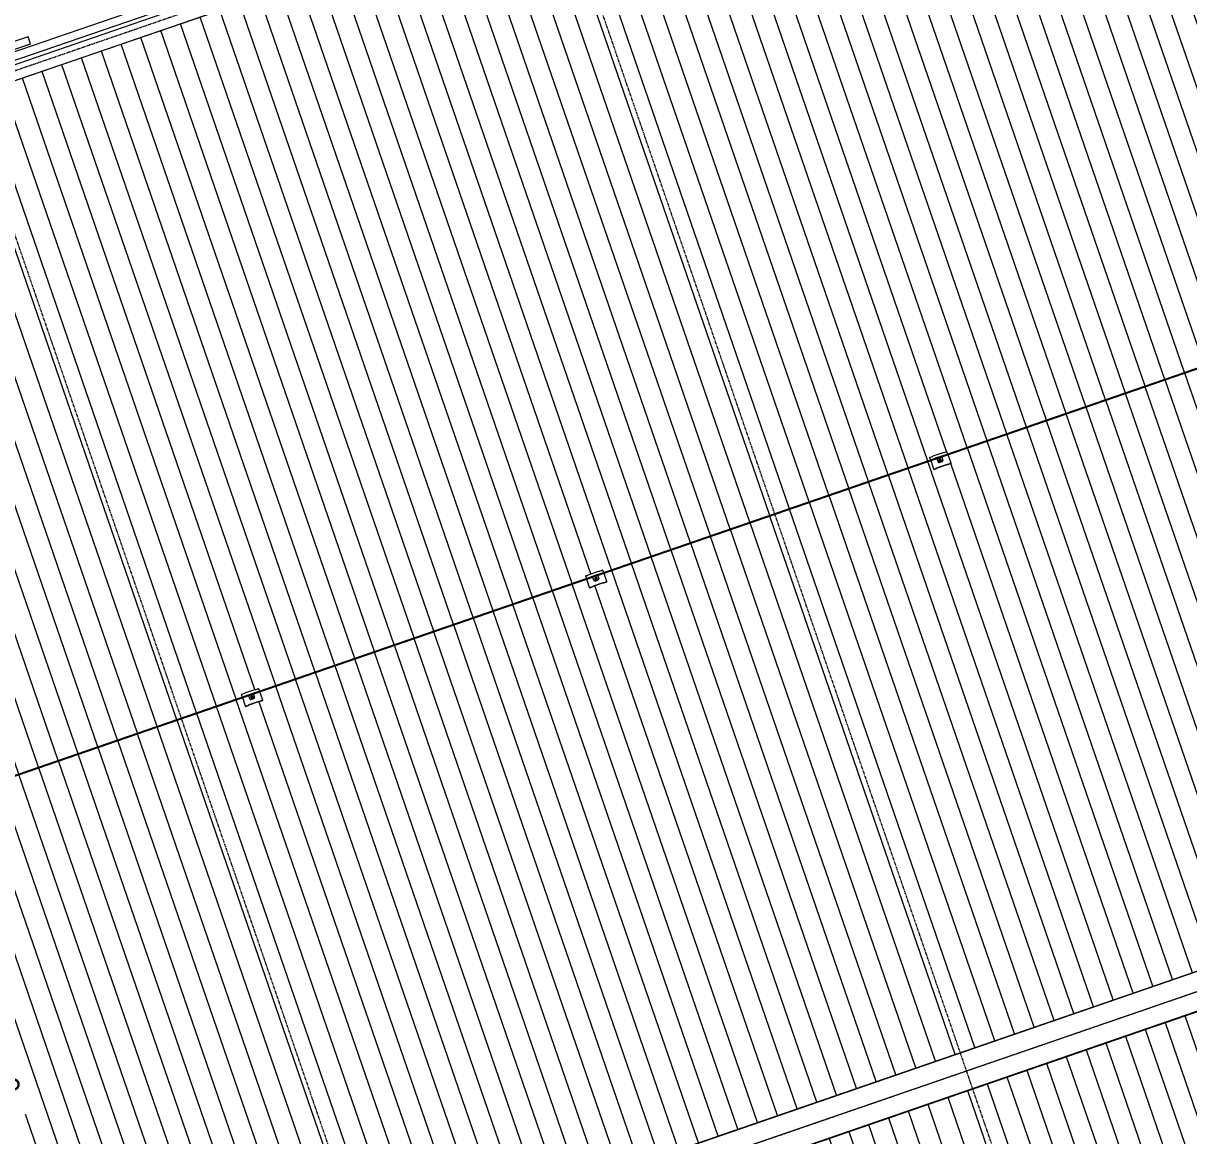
# Model space of a CAD drawing. Header units: millimetres. Extents: x -2478825 to -2336182, y 3945451 to 4053958.
# Drawn here: x -2409869 to -2391300, y 3995308 to 4013030 of the extents above; entities that cross this region are included whole.
import ezdxf

# ---------------------------------------------------------------- set-up
doc = ezdxf.new("R2010")
doc.units = ezdxf.units.MM
doc.linetypes.add('Grid Line', pattern=[21, 12, -3, 3, -3])
for name, color, linetype, lineweight in [('A-GENM', 13, 'Continuous', 5), ('A-ROOF', 132, 'Continuous', 5), ('A-ROOF-OTLN', 132, 'Continuous', 5), ('A-ROOF-PATT', 132, 'Continuous', 5), ('F-FIRE', 13, 'Continuous', 5), ('G-ANNO-DIMS', 111, 'Continuous', 5), ('Q-SPCQ', 91, 'Continuous', 5), ('S-GRID', 1, 'Continuous', 5)]:
    doc.layers.add(name, color=color, linetype=linetype, lineweight=lineweight)
doc.styles.add('Arial', font='arial.ttf', dxfattribs={"height": 500})

# ---------------------------------------------------------------- blocks, each defined once
blk = doc.blocks.new('Hydrant_double4 - Hydrant_double-1019364-ROOF - Part A')
at = {"layer": 'F-FIRE'}
for p, q in [((-2397509, 3973380), (-2398171, 3973152)), ((-2398132, 3973039), (-2397470, 3973267)), ((-2397470, 3973267), (-2397509, 3973380)), ((-2398171, 3973152), (-2398132, 3973039))]:
    blk.add_line(p, q, dxfattribs=at)
for start, end in [(99.2863, 118.7145), (279.2863, 298.7145)]:
    blk.add_arc((-2397820, 3973209), 60, start, end, dxfattribs=at)
blk = doc.blocks.new('Static Line_Sayfa_Metal Deck_Pan Mount - Up to 15 _ pitch - Max 2 Users-1845519-ROOF - Part A')
at = {"layer": 'Q-SPCQ'}
for p, q in [((-2356890, 4019336), (-2444629, 3989124)), ((-2444627, 3989116), (-2356888, 4019328)), ((-2395428, 4006113), (-2395420, 4006116)), ((-2395428, 4006113), (-2395425, 4006103)), ((-2395425, 4006103), (-2395413, 4006069)), ((-2395419, 4006116), (-2395383, 4006128)), ((-2395382, 4006129), (-2395372, 4006137)), ((-2395371, 4006137), (-2395214, 4006191)), ((-2395339, 4006099), (-2395343, 4006096)), ((-2395341, 4006092), (-2395343, 4006096)), ((-2395340, 4006086), (-2395341, 4006092)), ((-2395340, 4006086), (-2395335, 4006087)), ((-2395217, 4006141), (-2395337, 4006100)), ((-2395333, 4006087), (-2395213, 4006129)), ((-2395311, 4006096), (-2395311, 4006094)), ((-2395309, 4006090), (-2395310, 4006094)), ((-2395310, 4006094), (-2395310, 4006094)), ((-2395293, 4006043), (-2395309, 4006090)), ((-2395235, 4006120), (-2395235, 4006122)), ((-2395235, 4006120), (-2395235, 4006120)), ((-2395235, 4006120), (-2395233, 4006116)), ((-2395233, 4006116), (-2395217, 4006069)), ((-2395211, 4006142), (-2395215, 4006141)), ((-2395213, 4006191), (-2395200, 4006192)), ((-2395211, 4006142), (-2395209, 4006137)), ((-2395211, 4006130), (-2395207, 4006132)), ((-2395209, 4006137), (-2395207, 4006132)), ((-2395199, 4006192), (-2395163, 4006204)), ((-2395162, 4006204), (-2395154, 4006207)), ((-2395154, 4006207), (-2395151, 4006198)), ((-2395151, 4006198), (-2395139, 4006164)), ((-2395137, 4006159), (-2395092, 4006028)), ((-2395411, 4006065), (-2395366, 4005934)), ((-2395366, 4005934), (-2395366, 4005934)), ((-2395366, 4005934), (-2395363, 4005924)), ((-2395316, 4005941), (-2395363, 4005924)), ((-2395363, 4005924), (-2395316, 4005940)), ((-2395363, 4005924), (-2395363, 4005924)), ((-2395318, 4005940), (-2395354, 4005928)), ((-2395354, 4005928), (-2395317, 4005940)), ((-2395307, 4005948), (-2395317, 4005940)), ((-2395316, 4005941), (-2395305, 4005949)), ((-2395316, 4005940), (-2395316, 4005941)), ((-2395149, 4006003), (-2395306, 4005949)), ((-2395304, 4005949), (-2395150, 4006002)), ((-2395293, 4006043), (-2395293, 4006043)), ((-2395279, 4006064), (-2395279, 4006064)), ((-2395274, 4006034), (-2395227, 4006050)), ((-2395274, 4006034), (-2395227, 4006050)), ((-2395271, 4006067), (-2395271, 4006067)), ((-2395270, 4006068), (-2395269, 4006068)), ((-2395251, 4006074), (-2395251, 4006075)), ((-2395249, 4006074), (-2395249, 4006075)), ((-2395241, 4006077), (-2395241, 4006077)), ((-2395217, 4006069), (-2395217, 4006069)), ((-2395150, 4006002), (-2395136, 4006002)), ((-2395135, 4006003), (-2395148, 4006003)), ((-2395136, 4006002), (-2395089, 4006019)), ((-2395089, 4006019), (-2395136, 4006002)), ((-2395136, 4006002), (-2395136, 4006002)), ((-2395135, 4006003), (-2395098, 4006016)), ((-2395098, 4006016), (-2395134, 4006003)), ((-2395092, 4006028), (-2395092, 4006028)), ((-2395092, 4006028), (-2395089, 4006019)), ((-2395089, 4006019), (-2395089, 4006019)), ((-2400912, 4004225), (-2400903, 4004227)), ((-2400912, 4004225), (-2400908, 4004215)), ((-2400902, 4004228), (-2400866, 4004240)), ((-2400866, 4004241), (-2400855, 4004249)), ((-2400854, 4004249), (-2400698, 4004303)), ((-2400701, 4004253), (-2400821, 4004211)), ((-2400816, 4004199), (-2400697, 4004240)), ((-2400718, 4004232), (-2400719, 4004233)), ((-2400718, 4004232), (-2400718, 4004232)), ((-2400718, 4004232), (-2400717, 4004228)), ((-2400717, 4004228), (-2400701, 4004181)), ((-2400694, 4004254), (-2400699, 4004253)), ((-2400697, 4004303), (-2400683, 4004303)), ((-2400694, 4004254), (-2400693, 4004249)), ((-2400694, 4004253), (-2400693, 4004250)), ((-2400694, 4004241), (-2400691, 4004244)), ((-2400693, 4004249), (-2400691, 4004244)), ((-2400682, 4004304), (-2400647, 4004316)), ((-2400646, 4004316), (-2400637, 4004319)), ((-2400637, 4004319), (-2400634, 4004310)), ((-2400634, 4004310), (-2400622, 4004274)), ((-2400621, 4004272), (-2400576, 4004140)), ((-2400908, 4004215), (-2400896, 4004180)), ((-2400895, 4004177), (-2400850, 4004046)), ((-2400850, 4004046), (-2400850, 4004046)), ((-2400850, 4004046), (-2400847, 4004036)), ((-2400799, 4004052), (-2400847, 4004036)), ((-2400847, 4004036), (-2400799, 4004052)), ((-2400802, 4004052), (-2400837, 4004040)), ((-2400837, 4004039), (-2400800, 4004052)), ((-2400823, 4004210), (-2400827, 4004208)), ((-2400825, 4004204), (-2400827, 4004208)), ((-2400825, 4004205), (-2400826, 4004207)), ((-2400823, 4004198), (-2400825, 4004204)), ((-2400823, 4004198), (-2400819, 4004199)), ((-2400790, 4004060), (-2400801, 4004052)), ((-2400799, 4004053), (-2400789, 4004061)), ((-2400799, 4004052), (-2400799, 4004052)), ((-2400795, 4004207), (-2400794, 4004206)), ((-2400793, 4004202), (-2400794, 4004206)), ((-2400794, 4004206), (-2400794, 4004206)), ((-2400776, 4004155), (-2400793, 4004202)), ((-2400633, 4004115), (-2400789, 4004061)), ((-2400788, 4004061), (-2400634, 4004114)), ((-2400776, 4004155), (-2400776, 4004155)), ((-2400762, 4004176), (-2400762, 4004176)), ((-2400757, 4004146), (-2400710, 4004162)), ((-2400757, 4004145), (-2400710, 4004162)), ((-2400755, 4004179), (-2400755, 4004179)), ((-2400753, 4004180), (-2400753, 4004180)), ((-2400735, 4004186), (-2400735, 4004186)), ((-2400733, 4004186), (-2400733, 4004187)), ((-2400725, 4004189), (-2400725, 4004189)), ((-2400701, 4004181), (-2400701, 4004181)), ((-2400633, 4004114), (-2400620, 4004114)), ((-2400619, 4004115), (-2400632, 4004115)), ((-2400572, 4004131), (-2400620, 4004114)), ((-2400620, 4004114), (-2400572, 4004130)), ((-2400620, 4004114), (-2400620, 4004114)), ((-2400619, 4004115), (-2400582, 4004127)), ((-2400582, 4004127), (-2400618, 4004115)), ((-2400576, 4004140), (-2400576, 4004140)), ((-2400576, 4004140), (-2400572, 4004131)), ((-2400572, 4004130), (-2400572, 4004131)), ((-2400847, 4004036), (-2400847, 4004036)), ((-2406338, 4002361), (-2406181, 4002415)), ((-2406180, 4002415), (-2406167, 4002415)), ((-2406166, 4002415), (-2406130, 4002428)), ((-2406129, 4002428), (-2406121, 4002431)), ((-2406121, 4002431), (-2406118, 4002422)), ((-2406118, 4002422), (-2406106, 4002387)), ((-2406104, 4002383), (-2406059, 4002252)), ((-2406395, 4002336), (-2406387, 4002339)), ((-2406395, 4002336), (-2406392, 4002327)), ((-2406392, 4002327), (-2406380, 4002292)), ((-2406386, 4002340), (-2406350, 4002352)), ((-2406378, 4002288), (-2406334, 4002158)), ((-2406349, 4002352), (-2406339, 4002360)), ((-2406306, 4002322), (-2406310, 4002320)), ((-2406309, 4002315), (-2406310, 4002320)), ((-2406307, 4002310), (-2406309, 4002315)), ((-2406307, 4002310), (-2406302, 4002311)), ((-2406184, 4002365), (-2406304, 4002323)), ((-2406300, 4002311), (-2406180, 4002352)), ((-2406278, 4002319), (-2406278, 4002318)), ((-2406278, 4002317), (-2406278, 4002318)), ((-2406276, 4002313), (-2406278, 4002317)), ((-2406260, 4002267), (-2406276, 4002313)), ((-2406116, 4002226), (-2406273, 4002172)), ((-2406271, 4002173), (-2406118, 4002226)), ((-2406260, 4002267), (-2406260, 4002267)), ((-2406246, 4002288), (-2406246, 4002287)), ((-2406241, 4002258), (-2406194, 4002274)), ((-2406241, 4002257), (-2406194, 4002274)), ((-2406239, 4002291), (-2406238, 4002290)), ((-2406237, 4002292), (-2406237, 4002292)), ((-2406218, 4002298), (-2406218, 4002298)), ((-2406216, 4002298), (-2406216, 4002299)), ((-2406208, 4002300), (-2406208, 4002301)), ((-2406202, 4002344), (-2406202, 4002345)), ((-2406202, 4002344), (-2406202, 4002344)), ((-2406202, 4002344), (-2406200, 4002339)), ((-2406200, 4002339), (-2406184, 4002293)), ((-2406184, 4002293), (-2406184, 4002293)), ((-2406178, 4002366), (-2406182, 4002365)), ((-2406178, 4002366), (-2406176, 4002361)), ((-2406178, 4002353), (-2406174, 4002356)), ((-2406176, 4002361), (-2406174, 4002356)), ((-2406117, 4002226), (-2406103, 4002226)), ((-2406102, 4002227), (-2406115, 4002227)), ((-2406103, 4002226), (-2406056, 4002242)), ((-2406056, 4002242), (-2406103, 4002226)), ((-2406103, 4002226), (-2406065, 4002239)), ((-2406103, 4002226), (-2406103, 4002226)), ((-2406066, 4002239), (-2406101, 4002227)), ((-2406059, 4002252), (-2406059, 4002252)), ((-2406059, 4002252), (-2406056, 4002242)), ((-2406056, 4002242), (-2406056, 4002242)), ((-2406334, 4002158), (-2406333, 4002157)), ((-2406334, 4002158), (-2406330, 4002148)), ((-2406283, 4002164), (-2406330, 4002148)), ((-2406330, 4002148), (-2406283, 4002164)), ((-2406330, 4002148), (-2406330, 4002148)), ((-2406285, 4002164), (-2406321, 4002151)), ((-2406321, 4002151), (-2406284, 4002164)), ((-2406274, 4002172), (-2406284, 4002164)), ((-2406283, 4002164), (-2406272, 4002172)), ((-2406283, 4002164), (-2406283, 4002164))]:
    blk.add_line(p, q, dxfattribs=at)
at = {"layer": 'Q-SPCQ', "flags": 128}
for points in [[(-2395339, 4006099), (-2395339, 4006099), (-2395339, 4006099), (-2395338, 4006099), (-2395338, 4006099), (-2395337, 4006100), (-2395337, 4006100)], [(-2395333, 4006087), (-2395333, 4006087), (-2395334, 4006087), (-2395334, 4006087), (-2395334, 4006087), (-2395335, 4006087), (-2395335, 4006087)], [(-2395264, 4006082), (-2395265, 4006082), (-2395265, 4006082), (-2395265, 4006082), (-2395266, 4006081), (-2395266, 4006081), (-2395267, 4006081), (-2395267, 4006081), (-2395267, 4006080), (-2395268, 4006080), (-2395268, 4006080), (-2395268, 4006080), (-2395269, 4006079), (-2395269, 4006079), (-2395269, 4006078), (-2395270, 4006078), (-2395270, 4006078), (-2395270, 4006077), (-2395270, 4006077), (-2395271, 4006077), (-2395271, 4006076), (-2395271, 4006076), (-2395271, 4006075), (-2395271, 4006075), (-2395272, 4006074), (-2395272, 4006074), (-2395272, 4006073), (-2395272, 4006073), (-2395272, 4006073), (-2395272, 4006072), (-2395272, 4006072), (-2395272, 4006071), (-2395272, 4006071), (-2395272, 4006070), (-2395272, 4006070), (-2395272, 4006069), (-2395272, 4006069), (-2395272, 4006068), (-2395272, 4006068), (-2395271, 4006067), (-2395271, 4006067)], [(-2395264, 4006081), (-2395264, 4006080), (-2395264, 4006080), (-2395265, 4006080), (-2395265, 4006080), (-2395265, 4006080), (-2395266, 4006080), (-2395266, 4006079), (-2395266, 4006079), (-2395267, 4006079), (-2395267, 4006079), (-2395267, 4006078), (-2395267, 4006078), (-2395268, 4006078), (-2395268, 4006078), (-2395268, 4006077), (-2395268, 4006077), (-2395269, 4006077), (-2395269, 4006076), (-2395269, 4006076), (-2395269, 4006076), (-2395269, 4006075), (-2395269, 4006075), (-2395270, 4006074), (-2395270, 4006074), (-2395270, 4006074), (-2395270, 4006073), (-2395270, 4006073), (-2395270, 4006073), (-2395270, 4006072), (-2395270, 4006072), (-2395270, 4006071), (-2395270, 4006071), (-2395270, 4006071), (-2395270, 4006070), (-2395270, 4006070), (-2395270, 4006069), (-2395270, 4006069), (-2395270, 4006069), (-2395270, 4006068), (-2395270, 4006068)], [(-2395249, 4006075), (-2395249, 4006075), (-2395249, 4006076), (-2395250, 4006076), (-2395250, 4006077), (-2395250, 4006077), (-2395250, 4006077), (-2395251, 4006078), (-2395251, 4006078), (-2395251, 4006079), (-2395252, 4006079), (-2395252, 4006079), (-2395252, 4006080), (-2395253, 4006080), (-2395253, 4006080), (-2395253, 4006081), (-2395254, 4006081), (-2395254, 4006081), (-2395254, 4006081), (-2395255, 4006082), (-2395255, 4006082), (-2395256, 4006082), (-2395256, 4006082), (-2395257, 4006082), (-2395257, 4006082), (-2395257, 4006083), (-2395258, 4006083), (-2395258, 4006083), (-2395259, 4006083), (-2395259, 4006083), (-2395260, 4006083), (-2395260, 4006083), (-2395261, 4006083), (-2395261, 4006083), (-2395262, 4006083), (-2395262, 4006083), (-2395263, 4006083), (-2395263, 4006083), (-2395264, 4006082), (-2395264, 4006082), (-2395264, 4006082)], [(-2395251, 4006075), (-2395251, 4006075), (-2395251, 4006075), (-2395252, 4006076), (-2395252, 4006076), (-2395252, 4006076), (-2395252, 4006077), (-2395252, 4006077), (-2395253, 4006077), (-2395253, 4006078), (-2395253, 4006078), (-2395253, 4006078), (-2395254, 4006078), (-2395254, 4006079), (-2395254, 4006079), (-2395255, 4006079), (-2395255, 4006079), (-2395255, 4006080), (-2395256, 4006080), (-2395256, 4006080), (-2395256, 4006080), (-2395257, 4006080), (-2395257, 4006080), (-2395257, 4006081), (-2395258, 4006081), (-2395258, 4006081), (-2395258, 4006081), (-2395259, 4006081), (-2395259, 4006081), (-2395260, 4006081), (-2395260, 4006081), (-2395260, 4006081), (-2395261, 4006081), (-2395261, 4006081), (-2395262, 4006081), (-2395262, 4006081), (-2395262, 4006081), (-2395263, 4006081), (-2395263, 4006081), (-2395263, 4006081), (-2395264, 4006081)], [(-2395217, 4006141), (-2395217, 4006141), (-2395216, 4006141), (-2395216, 4006141), (-2395216, 4006141), (-2395215, 4006141), (-2395215, 4006141)], [(-2395211, 4006130), (-2395211, 4006129), (-2395212, 4006129), (-2395212, 4006129), (-2395212, 4006129), (-2395213, 4006129), (-2395213, 4006129)], [(-2400701, 4004253), (-2400700, 4004253), (-2400700, 4004253), (-2400700, 4004253), (-2400699, 4004253), (-2400699, 4004253), (-2400699, 4004253)], [(-2400694, 4004241), (-2400695, 4004241), (-2400695, 4004241), (-2400696, 4004241), (-2400696, 4004241), (-2400696, 4004241), (-2400697, 4004240)], [(-2400823, 4004210), (-2400822, 4004211), (-2400822, 4004211), (-2400822, 4004211), (-2400821, 4004211), (-2400821, 4004211), (-2400821, 4004211)], [(-2400816, 4004199), (-2400817, 4004199), (-2400817, 4004199), (-2400818, 4004199), (-2400818, 4004199), (-2400818, 4004199), (-2400819, 4004199)], [(-2400748, 4004194), (-2400748, 4004194), (-2400749, 4004194), (-2400749, 4004193), (-2400749, 4004193), (-2400750, 4004193), (-2400750, 4004193), (-2400751, 4004193), (-2400751, 4004192), (-2400751, 4004192), (-2400752, 4004192), (-2400752, 4004191), (-2400752, 4004191), (-2400753, 4004191), (-2400753, 4004190), (-2400753, 4004190), (-2400754, 4004190), (-2400754, 4004189), (-2400754, 4004189), (-2400754, 4004188), (-2400754, 4004188), (-2400755, 4004187), (-2400755, 4004187), (-2400755, 4004187), (-2400755, 4004186), (-2400755, 4004186), (-2400755, 4004185), (-2400755, 4004185), (-2400755, 4004184), (-2400756, 4004184), (-2400756, 4004183), (-2400756, 4004183), (-2400756, 4004182), (-2400756, 4004182), (-2400755, 4004182), (-2400755, 4004181), (-2400755, 4004181), (-2400755, 4004180), (-2400755, 4004180), (-2400755, 4004179), (-2400755, 4004179)], [(-2400747, 4004192), (-2400747, 4004192), (-2400748, 4004192), (-2400748, 4004192), (-2400748, 4004192), (-2400749, 4004192), (-2400749, 4004191), (-2400749, 4004191), (-2400750, 4004191), (-2400750, 4004191), (-2400750, 4004190), (-2400751, 4004190), (-2400751, 4004190), (-2400751, 4004190), (-2400751, 4004189), (-2400752, 4004189), (-2400752, 4004189), (-2400752, 4004188), (-2400752, 4004188), (-2400753, 4004188), (-2400753, 4004187), (-2400753, 4004187), (-2400753, 4004187), (-2400753, 4004186), (-2400753, 4004186), (-2400753, 4004186), (-2400753, 4004185), (-2400753, 4004185), (-2400754, 4004184), (-2400754, 4004184), (-2400754, 4004184), (-2400754, 4004183), (-2400754, 4004183), (-2400754, 4004182), (-2400754, 4004182), (-2400753, 4004182), (-2400753, 4004181), (-2400753, 4004181), (-2400753, 4004181), (-2400753, 4004180), (-2400753, 4004180)], [(-2400733, 4004187), (-2400733, 4004187), (-2400733, 4004188), (-2400733, 4004188), (-2400733, 4004188), (-2400734, 4004189), (-2400734, 4004189), (-2400734, 4004190), (-2400734, 4004190), (-2400735, 4004190), (-2400735, 4004191), (-2400735, 4004191), (-2400736, 4004191), (-2400736, 4004192), (-2400736, 4004192), (-2400737, 4004192), (-2400737, 4004193), (-2400738, 4004193), (-2400738, 4004193), (-2400738, 4004193), (-2400739, 4004194), (-2400739, 4004194), (-2400740, 4004194), (-2400740, 4004194), (-2400741, 4004194), (-2400741, 4004194), (-2400741, 4004194), (-2400742, 4004195), (-2400742, 4004195), (-2400743, 4004195), (-2400743, 4004195), (-2400744, 4004195), (-2400744, 4004195), (-2400745, 4004195), (-2400745, 4004195), (-2400746, 4004195), (-2400746, 4004194), (-2400747, 4004194), (-2400747, 4004194), (-2400748, 4004194), (-2400748, 4004194)], [(-2400735, 4004186), (-2400735, 4004187), (-2400735, 4004187), (-2400735, 4004187), (-2400735, 4004188), (-2400736, 4004188), (-2400736, 4004188), (-2400736, 4004189), (-2400736, 4004189), (-2400736, 4004189), (-2400737, 4004190), (-2400737, 4004190), (-2400737, 4004190), (-2400738, 4004191), (-2400738, 4004191), (-2400738, 4004191), (-2400738, 4004191), (-2400739, 4004191), (-2400739, 4004192), (-2400739, 4004192), (-2400740, 4004192), (-2400740, 4004192), (-2400741, 4004192), (-2400741, 4004192), (-2400741, 4004193), (-2400742, 4004193), (-2400742, 4004193), (-2400742, 4004193), (-2400743, 4004193), (-2400743, 4004193), (-2400744, 4004193), (-2400744, 4004193), (-2400744, 4004193), (-2400745, 4004193), (-2400745, 4004193), (-2400745, 4004193), (-2400746, 4004193), (-2400746, 4004193), (-2400747, 4004193), (-2400747, 4004192), (-2400747, 4004192)], [(-2406306, 4002322), (-2406306, 4002323), (-2406306, 4002323), (-2406305, 4002323), (-2406305, 4002323), (-2406305, 4002323), (-2406304, 4002323)], [(-2406300, 4002311), (-2406300, 4002311), (-2406301, 4002311), (-2406301, 4002311), (-2406302, 4002311), (-2406302, 4002311), (-2406302, 4002311)], [(-2406231, 4002306), (-2406232, 4002306), (-2406232, 4002305), (-2406233, 4002305), (-2406233, 4002305), (-2406233, 4002305), (-2406234, 4002305), (-2406234, 4002304), (-2406235, 4002304), (-2406235, 4002304), (-2406235, 4002303), (-2406236, 4002303), (-2406236, 4002303), (-2406236, 4002302), (-2406237, 4002302), (-2406237, 4002302), (-2406237, 4002301), (-2406237, 4002301), (-2406238, 4002301), (-2406238, 4002300), (-2406238, 4002300), (-2406238, 4002299), (-2406238, 4002299), (-2406239, 4002298), (-2406239, 4002298), (-2406239, 4002298), (-2406239, 4002297), (-2406239, 4002297), (-2406239, 4002296), (-2406239, 4002296), (-2406239, 4002295), (-2406239, 4002295), (-2406239, 4002294), (-2406239, 4002294), (-2406239, 4002293), (-2406239, 4002293), (-2406239, 4002292), (-2406239, 4002292), (-2406239, 4002292), (-2406239, 4002291), (-2406239, 4002291)], [(-2406231, 4002304), (-2406231, 4002304), (-2406231, 4002304), (-2406232, 4002304), (-2406232, 4002304), (-2406232, 4002303), (-2406233, 4002303), (-2406233, 4002303), (-2406233, 4002303), (-2406234, 4002303), (-2406234, 4002302), (-2406234, 4002302), (-2406235, 4002302), (-2406235, 4002301), (-2406235, 4002301), (-2406235, 4002301), (-2406235, 4002301), (-2406236, 4002300), (-2406236, 4002300), (-2406236, 4002300), (-2406236, 4002299), (-2406236, 4002299), (-2406237, 4002298), (-2406237, 4002298), (-2406237, 4002298), (-2406237, 4002297), (-2406237, 4002297), (-2406237, 4002297), (-2406237, 4002296), (-2406237, 4002296), (-2406237, 4002295), (-2406237, 4002295), (-2406237, 4002295), (-2406237, 4002294), (-2406237, 4002294), (-2406237, 4002293), (-2406237, 4002293), (-2406237, 4002293), (-2406237, 4002292), (-2406237, 4002292), (-2406237, 4002292)], [(-2406216, 4002299), (-2406216, 4002299), (-2406217, 4002299), (-2406217, 4002300), (-2406217, 4002300), (-2406217, 4002301), (-2406218, 4002301), (-2406218, 4002301), (-2406218, 4002302), (-2406218, 4002302), (-2406219, 4002303), (-2406219, 4002303), (-2406219, 4002303), (-2406220, 4002304), (-2406220, 4002304), (-2406220, 4002304), (-2406221, 4002304), (-2406221, 4002305), (-2406222, 4002305), (-2406222, 4002305), (-2406222, 4002305), (-2406223, 4002306), (-2406223, 4002306), (-2406224, 4002306), (-2406224, 4002306), (-2406225, 4002306), (-2406225, 4002306), (-2406226, 4002306), (-2406226, 4002306), (-2406226, 4002306), (-2406227, 4002306), (-2406227, 4002306), (-2406228, 4002306), (-2406228, 4002306), (-2406229, 4002306), (-2406229, 4002306), (-2406230, 4002306), (-2406230, 4002306), (-2406231, 4002306), (-2406231, 4002306), (-2406231, 4002306)], [(-2406218, 4002298), (-2406218, 4002299), (-2406219, 4002299), (-2406219, 4002299), (-2406219, 4002300), (-2406219, 4002300), (-2406219, 4002300), (-2406220, 4002301), (-2406220, 4002301), (-2406220, 4002301), (-2406220, 4002302), (-2406221, 4002302), (-2406221, 4002302), (-2406221, 4002302), (-2406221, 4002303), (-2406222, 4002303), (-2406222, 4002303), (-2406222, 4002303), (-2406223, 4002303), (-2406223, 4002304), (-2406223, 4002304), (-2406224, 4002304), (-2406224, 4002304), (-2406224, 4002304), (-2406225, 4002304), (-2406225, 4002304), (-2406226, 4002305), (-2406226, 4002305), (-2406226, 4002305), (-2406227, 4002305), (-2406227, 4002305), (-2406228, 4002305), (-2406228, 4002305), (-2406228, 4002305), (-2406229, 4002305), (-2406229, 4002305), (-2406229, 4002305), (-2406230, 4002304), (-2406230, 4002304), (-2406231, 4002304), (-2406231, 4002304)], [(-2406184, 4002365), (-2406184, 4002365), (-2406184, 4002365), (-2406183, 4002365), (-2406183, 4002365), (-2406182, 4002365), (-2406182, 4002365)], [(-2406178, 4002353), (-2406178, 4002353), (-2406179, 4002353), (-2406179, 4002353), (-2406179, 4002353), (-2406180, 4002352), (-2406180, 4002352)]]:
    blk.add_lwpolyline(points, dxfattribs=at)
at = {"layer": 'Q-SPCQ'}
for centre, major_axis, ratio, start_param, end_param in [((-2395415, 4006107), (9.46, 3.26), 0.996195, 1.570796, 3.141593), ((-2395415, 4006107), (9.46, 3.26), 0.996195, 1.832596, 3.141593), ((-2395383, 4006128), (0.946, 0.326), 0.087156, 4.712389, 6.031026), ((-2395371, 4006137), (0.946, 0.326), 0.087156, 1.570796, 2.889433), ((-2395371, 4006076), (66.2, 22.8), 0.087156, 5.824402, 6.053794), ((-2395260, 4006071), (18.8, 6.5), 0.996195, 1.570796, 4.712389), ((-2395260, 4006071), (11.1, 3.8), 0.996195, 1.570796, 4.712389), ((-2395260, 4006071), (18.8, 6.5), 0.996195, 4.712389, 7.853982), ((-2395260, 4006071), (11.1, 3.8), 0.996195, 4.712389, 7.853982), ((-2395176, 4006143), (66.2, 22.8), 0.087156, 3.370984, 3.600375), ((-2395214, 4006191), (0.946, 0.326), 0.087156, 0.252159, 1.570796), ((-2395199, 4006192), (0.946, 0.326), 0.087156, 3.393752, 4.712389), ((-2395160, 4006195), (9.46, 3.26), 0.996195, 0, 1.570796), ((-2395160, 4006194), (9.46, 3.26), 0.996195, 0.785398, 1.287632), ((-2395357, 4005937), (9.46, 3.26), 0.996195, 3.141593, 4.712389), ((-2395357, 4005937), (9.46, 3.26), 0.996195, 3.403392, 4.712389), ((-2395318, 4005940), (0.946, 0.326), 0.087156, 4.712389, 6.031026), ((-2395317, 4005940), (0.946, 0.326), 0.087156, 4.712389, 6.031026), ((-2395306, 4005949), (0.946, 0.326), 0.087156, 1.570796, 2.889433), ((-2395304, 4005949), (0.946, 0.326), 0.087156, 2.449888, 2.889433), ((-2395304, 4005949), (0.946, 0.326), 0.087156, 1.570796, 1.790569), ((-2395279, 4006048), (14.2, 4.9), 0.996195, 3.141593, 4.712389), ((-2395279, 4006048), (14.2, 4.9), 0.996195, 3.403392, 4.712389), ((-2395260, 4006070), (18.8, 6.5), 0.996195, 3.141593, 4.712389), ((-2395260, 4006070), (18.8, 6.5), 0.996195, 4.712389, 6.283185), ((-2395231, 4006064), (14.2, 4.9), 0.996195, 4.712389, 6.283185), ((-2395231, 4006064), (14.2, 4.9), 0.996195, 4.712389, 6.021386), ((-2395150, 4006002), (0.946, 0.326), 0.087156, 1.351024, 1.570796), ((-2395150, 4006002), (0.946, 0.326), 0.087156, 0.252159, 0.691705), ((-2395149, 4006003), (0.946, 0.326), 0.087156, 0.252159, 1.570796), ((-2395135, 4006003), (0.946, 0.326), 0.087156, 3.393752, 4.712389), ((-2395134, 4006003), (0.946, 0.326), 0.087156, 3.393752, 4.712389), ((-2395102, 4006025), (9.46, 3.26), 0.996195, 4.712389, 6.283185), ((-2395102, 4006025), (9.46, 3.26), 0.996195, 4.712389, 6.283185), ((-2400899, 4004219), (9.46, 3.26), 0.996195, 1.570796, 3.141593), ((-2400899, 4004218), (9.46, 3.26), 0.996195, 1.832596, 3.141593), ((-2400867, 4004240), (0.946, 0.326), 0.087156, 4.712389, 6.031026), ((-2400854, 4004249), (0.946, 0.326), 0.087156, 1.570796, 2.889433), ((-2400660, 4004255), (66.2, 22.8), 0.087156, 3.370984, 3.600375), ((-2400697, 4004303), (0.946, 0.326), 0.087156, 0.252159, 1.570796), ((-2400682, 4004304), (0.946, 0.326), 0.087156, 3.393752, 4.712389), ((-2400644, 4004306), (9.46, 3.26), 0.996195, 0, 1.570796), ((-2400644, 4004306), (9.46, 3.26), 0.996195, 0.785398, 1.287632), ((-2400840, 4004049), (9.46, 3.26), 0.996195, 3.141593, 4.712389), ((-2400840, 4004049), (9.46, 3.26), 0.996195, 3.403392, 4.712389), ((-2400802, 4004052), (0.946, 0.326), 0.087156, 4.712389, 6.031026), ((-2400800, 4004052), (0.946, 0.326), 0.087156, 4.712389, 6.031026), ((-2400854, 4004188), (66.2, 22.8), 0.087156, 5.824402, 6.053794), ((-2400789, 4004061), (0.946, 0.326), 0.087156, 1.570796, 2.889433), ((-2400788, 4004061), (0.946, 0.326), 0.087156, 2.449888, 2.889433), ((-2400788, 4004061), (0.946, 0.326), 0.087156, 1.570796, 1.790569), ((-2400762, 4004160), (14.2, 4.9), 0.996195, 3.141593, 4.712389), ((-2400762, 4004160), (14.2, 4.9), 0.996195, 3.403392, 4.712389), ((-2400744, 4004182), (18.8, 6.5), 0.996195, 1.570796, 4.712389), ((-2400744, 4004182), (18.8, 6.5), 0.996195, 3.141593, 4.712389), ((-2400744, 4004182), (11.1, 3.8), 0.996195, 1.570796, 4.712389), ((-2400744, 4004182), (18.8, 6.5), 0.996195, 4.712389, 7.853982), ((-2400744, 4004182), (11.1, 3.8), 0.996195, 4.712389, 7.853982), ((-2400744, 4004182), (18.8, 6.5), 0.996195, 4.712389, 6.283185), ((-2400715, 4004176), (14.2, 4.9), 0.996195, 4.712389, 6.283185), ((-2400715, 4004176), (14.2, 4.9), 0.996195, 4.712389, 6.021386), ((-2400634, 4004114), (0.946, 0.326), 0.087156, 1.351024, 1.570796), ((-2400633, 4004115), (0.946, 0.326), 0.087156, 0.252159, 1.570796), ((-2400634, 4004114), (0.946, 0.326), 0.087156, 0.252159, 0.691705), ((-2400619, 4004115), (0.946, 0.326), 0.087156, 3.393752, 4.712389), ((-2400618, 4004115), (0.946, 0.326), 0.087156, 3.393752, 4.712389), ((-2400585, 4004137), (9.46, 3.26), 0.996195, 4.712389, 6.283185), ((-2400585, 4004137), (9.46, 3.26), 0.996195, 4.712389, 6.283185), ((-2406181, 4002415), (0.946, 0.326), 0.087156, 0.252159, 1.570796), ((-2406166, 4002415), (0.946, 0.326), 0.087156, 3.393752, 4.712389), ((-2406127, 4002418), (9.46, 3.26), 0.996195, 0, 1.570796), ((-2406127, 4002418), (9.46, 3.26), 0.996195, 0.785398, 1.287632), ((-2406382, 4002330), (9.46, 3.26), 0.996195, 1.570796, 3.141593), ((-2406382, 4002330), (9.46, 3.26), 0.996195, 1.832596, 3.141593), ((-2406350, 4002352), (0.946, 0.326), 0.087156, 4.712389, 6.031026), ((-2406338, 4002361), (0.946, 0.326), 0.087156, 1.570796, 2.889433), ((-2406338, 4002300), (66.2, 22.8), 0.087156, 5.824402, 6.053794), ((-2406246, 4002272), (14.2, 4.9), 0.996195, 3.141593, 4.712389), ((-2406246, 4002271), (14.2, 4.9), 0.996195, 3.403392, 4.712389), ((-2406227, 4002294), (18.8, 6.5), 0.996195, 1.570796, 4.712389), ((-2406227, 4002294), (18.8, 6.5), 0.996195, 3.141593, 4.712389), ((-2406227, 4002294), (11.1, 3.8), 0.996195, 1.570796, 4.712389), ((-2406227, 4002294), (18.8, 6.5), 0.996195, 4.712389, 7.853982), ((-2406227, 4002294), (11.1, 3.8), 0.996195, 4.712389, 7.853982), ((-2406227, 4002294), (18.8, 6.5), 0.996195, 4.712389, 6.283185), ((-2406143, 4002367), (66.2, 22.8), 0.087156, 3.370984, 3.600375), ((-2406199, 4002288), (14.2, 4.9), 0.996195, 4.712389, 6.283185), ((-2406199, 4002288), (14.2, 4.9), 0.996195, 4.712389, 6.021386), ((-2406118, 4002226), (0.946, 0.326), 0.087156, 1.351024, 1.570796), ((-2406118, 4002226), (0.946, 0.326), 0.087156, 0.252159, 0.691705), ((-2406116, 4002226), (0.946, 0.326), 0.087156, 0.252159, 1.570796), ((-2406103, 4002226), (0.946, 0.326), 0.087156, 3.393752, 4.712389), ((-2406101, 4002227), (0.946, 0.326), 0.087156, 3.393752, 4.712389), ((-2406069, 4002249), (9.46, 3.26), 0.996195, 4.712389, 6.283185), ((-2406069, 4002249), (9.46, 3.26), 0.996195, 4.712389, 6.283185), ((-2406324, 4002161), (9.46, 3.26), 0.996195, 3.141593, 4.712389), ((-2406324, 4002161), (9.46, 3.26), 0.996195, 3.403392, 4.712389), ((-2406285, 4002164), (0.946, 0.326), 0.087156, 4.712389, 6.031026), ((-2406284, 4002164), (0.946, 0.326), 0.087156, 4.712389, 6.031026), ((-2406273, 4002172), (0.946, 0.326), 0.087156, 1.570796, 2.889433), ((-2406271, 4002173), (0.946, 0.326), 0.087156, 2.449888, 2.889433), ((-2406271, 4002173), (0.946, 0.326), 0.087156, 1.570796, 1.790569)]:
    blk.add_ellipse(centre, major_axis=major_axis, ratio=ratio, start_param=start_param, end_param=end_param, dxfattribs=at)
blk = doc.blocks.new('Ridge Capping - Ridge Capping-1882401-ROOF - Part A')
at = {"layer": 'A-ROOF'}
for p, q in [((-2347469, 4012977), (-2452645, 3976761)), ((-2347466, 4012969), (-2452642, 3976754)), ((-2452544, 3976471), (-2347369, 4012686)), ((-2347271, 4012403), (-2452447, 3976188)), ((-2347269, 4012396), (-2452444, 3976181))]:
    blk.add_line(p, q, dxfattribs=at)
blk = doc.blocks.new('Skygate1 - Skygate-2245925-ROOF - Part A')
at = {"layer": 'A-GENM'}
blk.add_line((-2426818, 4006789), (-2403896, 4014682), dxfattribs=at)

msp = doc.modelspace()

# ---------------------------------------------------------------- hatches: boundary and pattern name
at = {"layer": 'A-ROOF-PATT'}
h = msp.add_hatch(dxfattribs=at)
h.set_pattern_fill('FP_2', color=256, style=0, pattern_type=2)
h.set_pattern_definition([(289, (-11344.07, 32944.8), (314.857686, 108.414195), [])])
h.paths.add_polyline_path([(-2452645, 3976761), (-2347469, 4012977), (-2347478, 4013009), (-2353742, 4031486), (-2459017, 3995236), (-2452861, 3977388)])
h.paths.add_polyline_path([(-2449020, 3987609), (-2449020, 3987611), (-2449019, 3987610)])
h.paths.add_polyline_path([(-2446492, 3988481), (-2446491, 3988482), (-2446491, 3988481)])
h.paths.add_polyline_path([(-2355845, 4019694), (-2355845, 4019695), (-2355844, 4019695)])
h.paths.add_polyline_path([(-2353316, 4020564), (-2353315, 4020566), (-2353315, 4020565)])
h.paths.add_polyline_path([(-2450316, 3986980), (-2450402, 3987232), (-2449881, 3987411), (-2449850, 3987324), (-2449703, 3987375), (-2449427, 3987470), (-2449421, 3987473), (-2444766, 3989078), (-2444780, 3989119), (-2444734, 3989135), (-2444723, 3989141), (-2444723, 3989144), (-2444565, 3989198), (-2444565, 3989198), (-2444551, 3989198), (-2444506, 3989213), (-2444491, 3989171), (-2439282, 3990965), (-2439297, 3991007), (-2439250, 3991023), (-2439239, 3991029), (-2439239, 3991032), (-2439082, 3991086), (-2439082, 3991086), (-2439067, 3991086), (-2439022, 3991102), (-2439008, 3991060), (-2433798, 3992853), (-2433813, 3992895), (-2433767, 3992912), (-2433756, 3992918), (-2433756, 3992920), (-2433598, 3992974), (-2433598, 3992974), (-2433584, 3992974), (-2433539, 3992990), (-2433524, 3992948), (-2428315, 3994742), (-2428329, 3994784), (-2428283, 3994800), (-2428272, 3994806), (-2428272, 3994808), (-2428114, 3994862), (-2428114, 3994862), (-2428100, 3994863), (-2428055, 3994878), (-2428041, 3994836), (-2422831, 3996630), (-2422846, 3996672), (-2422800, 3996688), (-2422789, 3996694), (-2422789, 3996696), (-2422631, 3996750), (-2422631, 3996751), (-2422617, 3996751), (-2422572, 3996766), (-2422557, 3996724), (-2417348, 3998518), (-2417362, 3998560), (-2417316, 3998576), (-2417305, 3998582), (-2417305, 3998584), (-2417147, 3998638), (-2417147, 3998639), (-2417133, 3998639), (-2417088, 3998654), (-2417074, 3998612), (-2411864, 4000406), (-2411879, 4000448), (-2411832, 4000464), (-2411822, 4000470), (-2411821, 4000473), (-2411664, 4000527), (-2411664, 4000527), (-2411647, 4000528), (-2411604, 4000543), (-2411590, 4000501), (-2406381, 4002294), (-2406395, 4002336), (-2406349, 4002353), (-2406338, 4002358), (-2406338, 4002361), (-2406180, 4002415), (-2406180, 4002415), (-2406166, 4002415), (-2406121, 4002431), (-2406106, 4002389), (-2400897, 4004183), (-2400912, 4004225), (-2400865, 4004241), (-2400854, 4004247), (-2400854, 4004249), (-2400697, 4004303), (-2400697, 4004303), (-2400682, 4004304), (-2400637, 4004319), (-2400623, 4004277), (-2395413, 4006071), (-2395428, 4006113), (-2395382, 4006129), (-2395371, 4006135), (-2395371, 4006137), (-2395213, 4006191), (-2395213, 4006191), (-2395199, 4006192), (-2395154, 4006207), (-2395139, 4006165), (-2389930, 4007959), (-2389944, 4008001), (-2389898, 4008017), (-2389887, 4008023), (-2389887, 4008025), (-2389729, 4008079), (-2389729, 4008080), (-2389715, 4008080), (-2389670, 4008095), (-2389656, 4008053), (-2384446, 4009847), (-2384461, 4009889), (-2384415, 4009905), (-2384404, 4009911), (-2384404, 4009914), (-2384246, 4009968), (-2384246, 4009968), (-2384232, 4009968), (-2384187, 4009984), (-2384172, 4009942), (-2378963, 4011735), (-2378977, 4011777), (-2378931, 4011794), (-2378920, 4011799), (-2378920, 4011802), (-2378762, 4011856), (-2378762, 4011856), (-2378748, 4011856), (-2378703, 4011872), (-2378689, 4011830), (-2373479, 4013623), (-2373494, 4013665), (-2373447, 4013682), (-2373437, 4013688), (-2373436, 4013690), (-2373279, 4013744), (-2373279, 4013744), (-2373265, 4013745), (-2373219, 4013760), (-2373205, 4013718), (-2367996, 4015512), (-2368010, 4015554), (-2367964, 4015570), (-2367953, 4015576), (-2367953, 4015578), (-2367795, 4015632), (-2367795, 4015632), (-2367781, 4015633), (-2367736, 4015648), (-2367721, 4015606), (-2362512, 4017400), (-2362527, 4017442), (-2362480, 4017458), (-2362469, 4017464), (-2362469, 4017466), (-2362312, 4017520), (-2362312, 4017521), (-2362297, 4017521), (-2362252, 4017536), (-2362238, 4017494), (-2357028, 4019288), (-2357042, 4019330), (-2356997, 4019346), (-2356986, 4019352), (-2356986, 4019355), (-2356828, 4019409), (-2356828, 4019409), (-2356814, 4019409), (-2356769, 4019424), (-2356754, 4019382), (-2351668, 4021133), (-2351698, 4021219), (-2351176, 4021399), (-2351090, 4021147), (-2351612, 4020968), (-2351666, 4021125), (-2352236, 4020928), (-2356752, 4019375), (-2356704, 4019236), (-2356751, 4019220), (-2356764, 4019223), (-2356765, 4019220), (-2356765, 4019219), (-2356922, 4019166), (-2356922, 4019166), (-2356933, 4019157), (-2356978, 4019142), (-2357026, 4019281), (-2362235, 4017487), (-2362187, 4017348), (-2362235, 4017332), (-2362247, 4017334), (-2362248, 4017332), (-2362249, 4017331), (-2362405, 4017278), (-2362405, 4017278), (-2362417, 4017269), (-2362462, 4017253), (-2362509, 4017392), (-2367719, 4015599), (-2367671, 4015460), (-2367719, 4015444), (-2367731, 4015446), (-2367732, 4015443), (-2367733, 4015443), (-2367889, 4015390), (-2367889, 4015389), (-2367900, 4015381), (-2367945, 4015365), (-2367993, 4015504), (-2373202, 4013710), (-2373155, 4013572), (-2373202, 4013556), (-2373215, 4013558), (-2373216, 4013555), (-2373216, 4013555), (-2373372, 4013502), (-2373372, 4013501), (-2373384, 4013493), (-2373429, 4013477), (-2373477, 4013616), (-2378686, 4011822), (-2378638, 4011683), (-2378686, 4011668), (-2378698, 4011670), (-2378699, 4011667), (-2378700, 4011667), (-2378856, 4011613), (-2378856, 4011613), (-2378867, 4011604), (-2378912, 4011589), (-2378960, 4011728), (-2384170, 4009934), (-2384122, 4009795), (-2384169, 4009780), (-2384182, 4009782), (-2384183, 4009779), (-2384183, 4009779), (-2384340, 4009725), (-2384340, 4009725), (-2384351, 4009716), (-2384396, 4009701), (-2384444, 4009840), (-2389653, 4008046), (-2389605, 4007907), (-2389653, 4007891), (-2389665, 4007893), (-2389666, 4007891), (-2389667, 4007890), (-2389823, 4007837), (-2389823, 4007837), (-2389834, 4007828), (-2389879, 4007813), (-2389927, 4007951), (-2395137, 4006158), (-2395089, 4006019), (-2395136, 4006003), (-2395149, 4006005), (-2395150, 4006002), (-2395153, 4006001), (-2395307, 4005949), (-2395307, 4005948), (-2395318, 4005940), (-2395363, 4005924), (-2395411, 4006063), (-2400620, 4004269), (-2400572, 4004131), (-2400620, 4004115), (-2400632, 4004117), (-2400633, 4004114), (-2400634, 4004114), (-2400790, 4004061), (-2400790, 4004060), (-2400802, 4004052), (-2400847, 4004036), (-2400894, 4004175), (-2406104, 4002381), (-2406056, 4002242), (-2406104, 4002227), (-2406116, 4002229), (-2406117, 4002226), (-2406118, 4002226), (-2406274, 4002172), (-2406274, 4002172), (-2406285, 4002163), (-2406330, 4002148), (-2406378, 4002287), (-2411587, 4000493), (-2411540, 4000354), (-2411587, 4000339), (-2411600, 4000341), (-2411601, 4000338), (-2411601, 4000338), (-2411757, 4000284), (-2411757, 4000284), (-2411769, 4000275), (-2411814, 4000260), (-2411862, 4000399), (-2417071, 3998605), (-2417023, 3998466), (-2417071, 3998450), (-2417083, 3998452), (-2417084, 3998450), (-2417085, 3998449), (-2417241, 3998396), (-2417241, 3998396), (-2417252, 3998387), (-2417297, 3998372), (-2417345, 3998510), (-2422555, 3996717), (-2422507, 3996578), (-2422554, 3996562), (-2422567, 3996564), (-2422568, 3996562), (-2422568, 3996561), (-2422725, 3996508), (-2422725, 3996508), (-2422736, 3996499), (-2422781, 3996483), (-2422829, 3996622), (-2428038, 3994828), (-2427990, 3994690), (-2428038, 3994674), (-2428050, 3994676), (-2428051, 3994673), (-2428052, 3994673), (-2428208, 3994620), (-2428208, 3994619), (-2428219, 3994611), (-2428264, 3994595), (-2428312, 3994734), (-2433522, 3992940), (-2433474, 3992801), (-2433521, 3992786), (-2433534, 3992788), (-2433535, 3992785), (-2433535, 3992785), (-2433692, 3992732), (-2433692, 3992731), (-2433703, 3992723), (-2433748, 3992707), (-2433796, 3992846), (-2439005, 3991052), (-2438957, 3990913), (-2439005, 3990898), (-2439017, 3990900), (-2439018, 3990897), (-2439019, 3990897), (-2439175, 3990843), (-2439175, 3990843), (-2439187, 3990834), (-2439232, 3990819), (-2439279, 3990958), (-2444489, 3989164), (-2444441, 3989025), (-2444489, 3989009), (-2444501, 3989012), (-2444502, 3989009), (-2444503, 3989008), (-2444659, 3988955), (-2444659, 3988955), (-2444670, 3988946), (-2444715, 3988931), (-2444765, 3989070), (-2444930, 3989012), (-2449848, 3987316), (-2449794, 3987159), (-2450315, 3986980)])
h.paths.add_polyline_path([(-2448138, 3987908), (-2448127, 3987910), (-2448136, 3987908)])
h.paths.add_polyline_path([(-2445249, 3988903), (-2445238, 3988906), (-2445247, 3988904)])
h.paths.add_polyline_path([(-2354962, 4019992), (-2354952, 4019994), (-2354961, 4019992)])
h.paths.add_polyline_path([(-2352072, 4020986), (-2352062, 4020988), (-2352071, 4020986)])
h = msp.add_hatch(dxfattribs=at)
h.set_pattern_fill('FP_1', color=256, style=0, pattern_type=2)
h.set_pattern_definition([(109, (-11202.03, 32533.07), (-314.857686, -108.414195), [])])
h.paths.add_polyline_path([(-2446076, 3957704), (-2397831, 3974316), (-2397038, 3972013), (-2343541, 3990151), (-2343541, 3999055), (-2343058, 3999185), (-2343370, 4000090), (-2345559, 4000677), (-2343740, 4001164), (-2347571, 4012292), (-2347798, 4012213), (-2452444, 3976181), (-2446071, 3957706)])
h.paths.add_polyline_path([(-2347449, 4002429), (-2347449, 4002428), (-2347451, 4002429)])
h.paths.add_polyline_path([(-2348321, 4002129), (-2348327, 4002126), (-2348326, 4002127)])
h.paths.add_polyline_path([(-2440144, 3970512), (-2440152, 3970508), (-2440144, 3970511)])
h.paths.add_polyline_path([(-2440480, 3970396), (-2440480, 3970395), (-2440481, 3970396)])
h.paths.add_polyline_path([(-2441352, 3970096), (-2441357, 3970093), (-2441357, 3970094)])
h.paths.add_polyline_path([(-2443936, 3969051), (-2444022, 3969303), (-2443500, 3969482), (-2443464, 3969377), (-2438387, 3971126), (-2438408, 3971187), (-2438361, 3971203), (-2438349, 3971201), (-2438348, 3971203), (-2438347, 3971204), (-2438191, 3971257), (-2438191, 3971257), (-2438179, 3971266), (-2438134, 3971281), (-2438112, 3971218), (-2432912, 3973009), (-2432933, 3973072), (-2432886, 3973088), (-2432873, 3973086), (-2432873, 3973088), (-2432872, 3973089), (-2432716, 3973142), (-2432716, 3973143), (-2432704, 3973151), (-2432659, 3973167), (-2432637, 3973103), (-2427437, 3974894), (-2427458, 3974957), (-2427411, 3974973), (-2427398, 3974971), (-2427398, 3974974), (-2427397, 3974974), (-2427241, 3975027), (-2427241, 3975028), (-2427229, 3975036), (-2427184, 3975052), (-2427162, 3974988), (-2421962, 3976779), (-2421983, 3976843), (-2421936, 3976858), (-2421923, 3976856), (-2421922, 3976859), (-2421922, 3976859), (-2421766, 3976913), (-2421766, 3976913), (-2421754, 3976922), (-2421709, 3976937), (-2421687, 3976874), (-2416487, 3978664), (-2416508, 3978728), (-2416461, 3978743), (-2416448, 3978741), (-2416447, 3978744), (-2416436, 3978748), (-2416290, 3978798), (-2416291, 3978798), (-2416279, 3978807), (-2416234, 3978822), (-2416212, 3978759), (-2411012, 3980550), (-2411033, 3980613), (-2410986, 3980629), (-2410973, 3980627), (-2410972, 3980629), (-2410972, 3980630), (-2410815, 3980683), (-2410816, 3980683), (-2410804, 3980692), (-2410759, 3980707), (-2410737, 3980644), (-2405536, 3982435), (-2405558, 3982498), (-2405511, 3982514), (-2405498, 3982512), (-2405497, 3982515), (-2405497, 3982515), (-2405340, 3982568), (-2405340, 3982569), (-2405329, 3982577), (-2405284, 3982593), (-2405262, 3982529), (-2400061, 3984320), (-2400083, 3984383), (-2400036, 3984399), (-2400023, 3984397), (-2400022, 3984400), (-2400022, 3984400), (-2399865, 3984453), (-2399865, 3984454), (-2399854, 3984462), (-2399809, 3984478), (-2399787, 3984414), (-2394586, 3986205), (-2394608, 3986269), (-2394561, 3986284), (-2394548, 3986282), (-2394547, 3986285), (-2394547, 3986285), (-2394390, 3986339), (-2394390, 3986339), (-2394379, 3986348), (-2394334, 3986363), (-2394312, 3986300), (-2389111, 3988090), (-2389133, 3988154), (-2389086, 3988169), (-2389073, 3988167), (-2389072, 3988170), (-2389072, 3988170), (-2388915, 3988224), (-2388915, 3988224), (-2388904, 3988233), (-2388859, 3988248), (-2388837, 3988185), (-2383636, 3989976), (-2383658, 3990039), (-2383611, 3990055), (-2383598, 3990053), (-2383597, 3990055), (-2383597, 3990056), (-2383440, 3990109), (-2383440, 3990109), (-2383429, 3990118), (-2383384, 3990133), (-2383362, 3990070), (-2378161, 3991861), (-2378183, 3991924), (-2378136, 3991940), (-2378123, 3991938), (-2378122, 3991941), (-2378122, 3991941), (-2377965, 3991994), (-2377965, 3991995), (-2377954, 3992003), (-2377909, 3992019), (-2377887, 3991955), (-2372686, 3993746), (-2372708, 3993809), (-2372661, 3993825), (-2372648, 3993823), (-2372647, 3993826), (-2372647, 3993826), (-2372490, 3993879), (-2372490, 3993880), (-2372479, 3993888), (-2372434, 3993904), (-2372412, 3993840), (-2367211, 3995631), (-2367233, 3995695), (-2367186, 3995710), (-2367173, 3995708), (-2367172, 3995711), (-2367172, 3995711), (-2367015, 3995765), (-2367015, 3995765), (-2367004, 3995774), (-2366959, 3995789), (-2366937, 3995726), (-2361736, 3997516), (-2361758, 3997580), (-2361711, 3997595), (-2361698, 3997593), (-2361697, 3997596), (-2361697, 3997596), (-2361540, 3997650), (-2361540, 3997650), (-2361529, 3997659), (-2361484, 3997674), (-2361462, 3997611), (-2356261, 3999402), (-2356283, 3999465), (-2356236, 3999481), (-2356223, 3999479), (-2356222, 3999481), (-2356222, 3999482), (-2356065, 3999535), (-2356065, 3999535), (-2356054, 3999544), (-2356009, 3999559), (-2355987, 3999496), (-2350786, 4001287), (-2350808, 4001350), (-2350761, 4001366), (-2350748, 4001364), (-2350747, 4001367), (-2350746, 4001367), (-2350590, 4001420), (-2350590, 4001421), (-2350579, 4001429), (-2350534, 4001445), (-2350512, 4001381), (-2345436, 4003132), (-2345472, 4003236), (-2344950, 4003416), (-2344863, 4003164), (-2345385, 4002985), (-2345433, 4003124), (-2346492, 4002759), (-2346499, 4002756), (-2350509, 4001373), (-2350469, 4001256), (-2350515, 4001240), (-2350526, 4001234), (-2350526, 4001232), (-2350684, 4001178), (-2350684, 4001178), (-2350698, 4001177), (-2350743, 4001162), (-2350784, 4001279), (-2355984, 3999488), (-2355944, 3999371), (-2355990, 3999355), (-2356001, 3999349), (-2356001, 3999347), (-2356159, 3999293), (-2356159, 3999292), (-2356173, 3999292), (-2356218, 3999277), (-2356259, 3999394), (-2361459, 3997603), (-2361419, 3997486), (-2361465, 3997470), (-2361476, 3997464), (-2361476, 3997461), (-2361634, 3997407), (-2361634, 3997407), (-2361648, 3997407), (-2361693, 3997391), (-2361734, 3997509), (-2366935, 3995718), (-2366894, 3995601), (-2366940, 3995584), (-2366951, 3995579), (-2366951, 3995576), (-2367109, 3995522), (-2367109, 3995522), (-2367123, 3995522), (-2367168, 3995506), (-2367209, 3995624), (-2372410, 3993833), (-2372369, 3993715), (-2372415, 3993699), (-2372426, 3993693), (-2372426, 3993691), (-2372584, 3993637), (-2372584, 3993637), (-2372598, 3993636), (-2372643, 3993621), (-2372684, 3993738), (-2377885, 3991948), (-2377844, 3991830), (-2377890, 3991814), (-2377901, 3991808), (-2377901, 3991806), (-2378059, 3991752), (-2378059, 3991752), (-2378073, 3991751), (-2378118, 3991736), (-2378159, 3991853), (-2383360, 3990062), (-2383319, 3989945), (-2383365, 3989929), (-2383376, 3989923), (-2383376, 3989921), (-2383534, 3989867), (-2383534, 3989866), (-2383548, 3989866), (-2383593, 3989851), (-2383634, 3989968), (-2388835, 3988177), (-2388794, 3988060), (-2388840, 3988044), (-2388851, 3988038), (-2388851, 3988035), (-2389009, 3987981), (-2389009, 3987981), (-2389023, 3987981), (-2389068, 3987965), (-2389109, 3988083), (-2394310, 3986292), (-2394269, 3986175), (-2394315, 3986158), (-2394326, 3986153), (-2394326, 3986150), (-2394484, 3986096), (-2394484, 3986096), (-2394498, 3986096), (-2394543, 3986080), (-2394584, 3986198), (-2399785, 3984407), (-2399744, 3984289), (-2399790, 3984273), (-2399801, 3984267), (-2399801, 3984265), (-2399959, 3984211), (-2399959, 3984211), (-2399973, 3984210), (-2400018, 3984195), (-2400059, 3984312), (-2405260, 3982522), (-2405219, 3982404), (-2405265, 3982388), (-2405276, 3982382), (-2405277, 3982380), (-2405434, 3982326), (-2405434, 3982326), (-2405448, 3982325), (-2405493, 3982310), (-2405534, 3982427), (-2410735, 3980636), (-2410694, 3980519), (-2410740, 3980503), (-2410751, 3980497), (-2410752, 3980495), (-2410909, 3980441), (-2410909, 3980440), (-2410923, 3980440), (-2410969, 3980425), (-2411009, 3980542), (-2416210, 3978751), (-2416169, 3978634), (-2416218, 3978616), (-2416226, 3978612), (-2416227, 3978609), (-2416384, 3978555), (-2416384, 3978555), (-2416398, 3978555), (-2416444, 3978539), (-2416484, 3978657), (-2421685, 3976866), (-2421644, 3976749), (-2421691, 3976732), (-2421701, 3976727), (-2421702, 3976724), (-2421859, 3976670), (-2421859, 3976670), (-2421873, 3976670), (-2421919, 3976654), (-2421959, 3976772), (-2427160, 3974981), (-2427119, 3974863), (-2427166, 3974847), (-2427176, 3974841), (-2427177, 3974839), (-2427334, 3974785), (-2427334, 3974785), (-2427348, 3974784), (-2427394, 3974769), (-2427434, 3974886), (-2432635, 3973096), (-2432594, 3972978), (-2432641, 3972962), (-2432651, 3972956), (-2432652, 3972954), (-2432809, 3972900), (-2432809, 3972900), (-2432823, 3972899), (-2432869, 3972884), (-2432909, 3973001), (-2438110, 3971210), (-2438069, 3971093), (-2438116, 3971077), (-2438126, 3971071), (-2438127, 3971069), (-2438284, 3971015), (-2438284, 3971014), (-2438298, 3971014), (-2438344, 3970999), (-2438386, 3971116), (-2438470, 3971087), (-2438550, 3971060), (-2438555, 3971057), (-2443461, 3969368), (-2443414, 3969230), (-2443935, 3969051)])
h.paths.add_polyline_path([(-2441577, 3970017), (-2441558, 3970025), (-2441567, 3970021), (-2441577, 3970018)])
h.paths.add_polyline_path([(-2441243, 3970134), (-2441233, 3970137), (-2441242, 3970134)])
h.paths.add_polyline_path([(-2438692, 3971010), (-2438673, 3971017), (-2438682, 3971014), (-2438691, 3971010)])
h.paths.add_polyline_path([(-2348547, 4002050), (-2348527, 4002057), (-2348536, 4002054), (-2348546, 4002050)])
h.paths.add_polyline_path([(-2348213, 4002167), (-2348202, 4002169), (-2348212, 4002167)])
h.paths.add_polyline_path([(-2347133, 4002539), (-2347119, 4002543), (-2347129, 4002540)])
h.paths.add_polyline_path([(-2345662, 4003044), (-2345643, 4003051), (-2345652, 4003048), (-2345661, 4003045)])

# ---------------------------------------------------------------- linework, layer by layer
at = {"layer": 'A-ROOF'}
msp.add_line((-2353742, 4031486), (-2459017, 3995236), dxfattribs=at)
at = {"layer": 'A-ROOF-OTLN'}
for p, q in [((-2459365, 3995444), (-2353843, 4031779)), ((-2353822, 4031717), (-2459344, 3995382)), ((-2459266, 3995156), (-2354127, 4031359))]:
    msp.add_line(p, q, dxfattribs=at)
at = {"layer": 'S-GRID', "linetype": 'Grid Line'}
for p, q in [((-2385281, 3968582), (-2407266, 4032430)), ((-2354085, 4031526), (-2477051, 3989185)), ((-2395149, 3966526), (-2416721, 4029175)), ((-2473696, 3969187), (-2347573, 4012616))]:
    msp.add_line(p, q, dxfattribs=at)

# ---------------------------------------------------------------- block references
at = {"layer": 'A-GENM'}
msp.add_blockref('Skygate1 - Skygate-2245925-ROOF - Part A', (0, 0), dxfattribs=at)
at = {"layer": 'A-ROOF'}
msp.add_blockref('Ridge Capping - Ridge Capping-1882401-ROOF - Part A', (0, 0), dxfattribs=at)
at = {"layer": 'F-FIRE'}
msp.add_blockref('Hydrant_double4 - Hydrant_double-1019364-ROOF - Part A', (-12283, 39437), dxfattribs=at)
at = {"layer": 'Q-SPCQ'}
msp.add_blockref('Static Line_Sayfa_Metal Deck_Pan Mount - Up to 15 _ pitch - Max 2 Users-1845519-ROOF - Part A', (0, 0), dxfattribs=at)

# ---------------------------------------------------------------- next in the draw order: texts
at = {"layer": 'G-ANNO-DIMS', "lineweight": 15, "insert": (-2410298, 3997204), "char_height": 500, "width": 1493.65, "attachment_point": 1, "rotation": 289.0004, "line_spacing_factor": 0.941778, "style": 'Arial', "bg_fill": 3, "box_fill_scale": 1.25, "bg_fill_color": 256, "bg_fill_true_color": 13158600, "bg_fill_transparency": 0}
msp.add_mtext('5.0°', dxfattribs=at)

doc.saveas('drawing.dxf')
